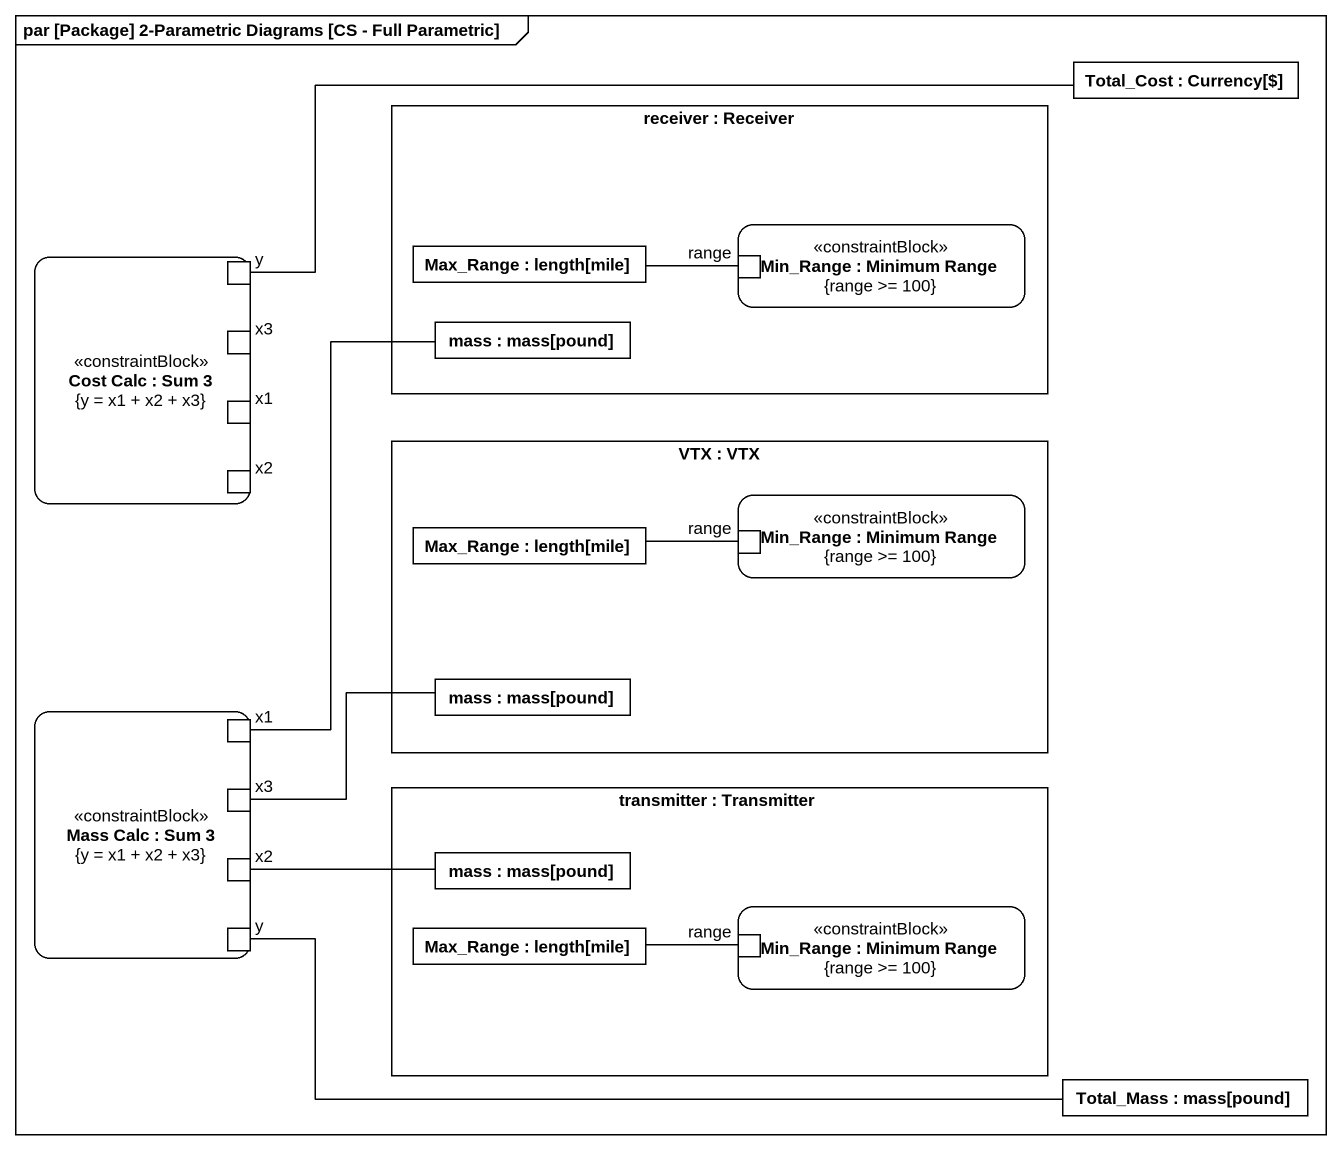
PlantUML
@startuml
mainframe par [Package] 2-Parametric Diagrams [CS - Full Parametric]
rectangle "Total_Cost : Currency[$]" as Total_Cost
rectangle "receiver : Receiver" as receiver {
  rectangle "Min_Range : Minimum Range\n{range >= 100}" as Min_Range <<constraintBlock>> {
    port range
  }
  rectangle "Max_Range : length[mile]" as Max_Range
  rectangle "mass : mass[pound]" as mass
}
rectangle "Cost Calc : Sum 3\n{y = x1 + x2 + x3}" as Cost_Calc <<constraintBlock>> {
  port y
  port x3
  port x1
  port x2
}
rectangle "VTX : VTX" as VTX {
  rectangle "Min_Range : Minimum Range\n{range >= 100}" as Min_Range_2 <<constraintBlock>> {
    port "range" as range_2
  }
  rectangle "Max_Range : length[mile]" as Max_Range_2
  rectangle "mass : mass[pound]" as mass_2
}
rectangle "Mass Calc : Sum 3\n{y = x1 + x2 + x3}" as Mass_Calc <<constraintBlock>> {
  port "x1" as x1_2
  port "x3" as x3_2
  port "x2" as x2_2
  port "y" as y_2
}
rectangle "transmitter : Transmitter" as transmitter {
  rectangle "mass : mass[pound]" as mass_3
  rectangle "Min_Range : Minimum Range\n{range >= 100}" as Min_Range_3 <<constraintBlock>> {
    port "range" as range_3
  }
  rectangle "Max_Range : length[mile]" as Max_Range_3
}
rectangle "Total_Mass : mass[pound]" as Total_Mass
y -right- Total_Cost
Max_Range -right- range
Max_Range_2 -right- range_2
x1_2 -up- mass
x3_2 -right- mass_2
x2_2 -right- mass_3
y_2 -right- Total_Mass
Max_Range_3 -right- range_3
@enduml
